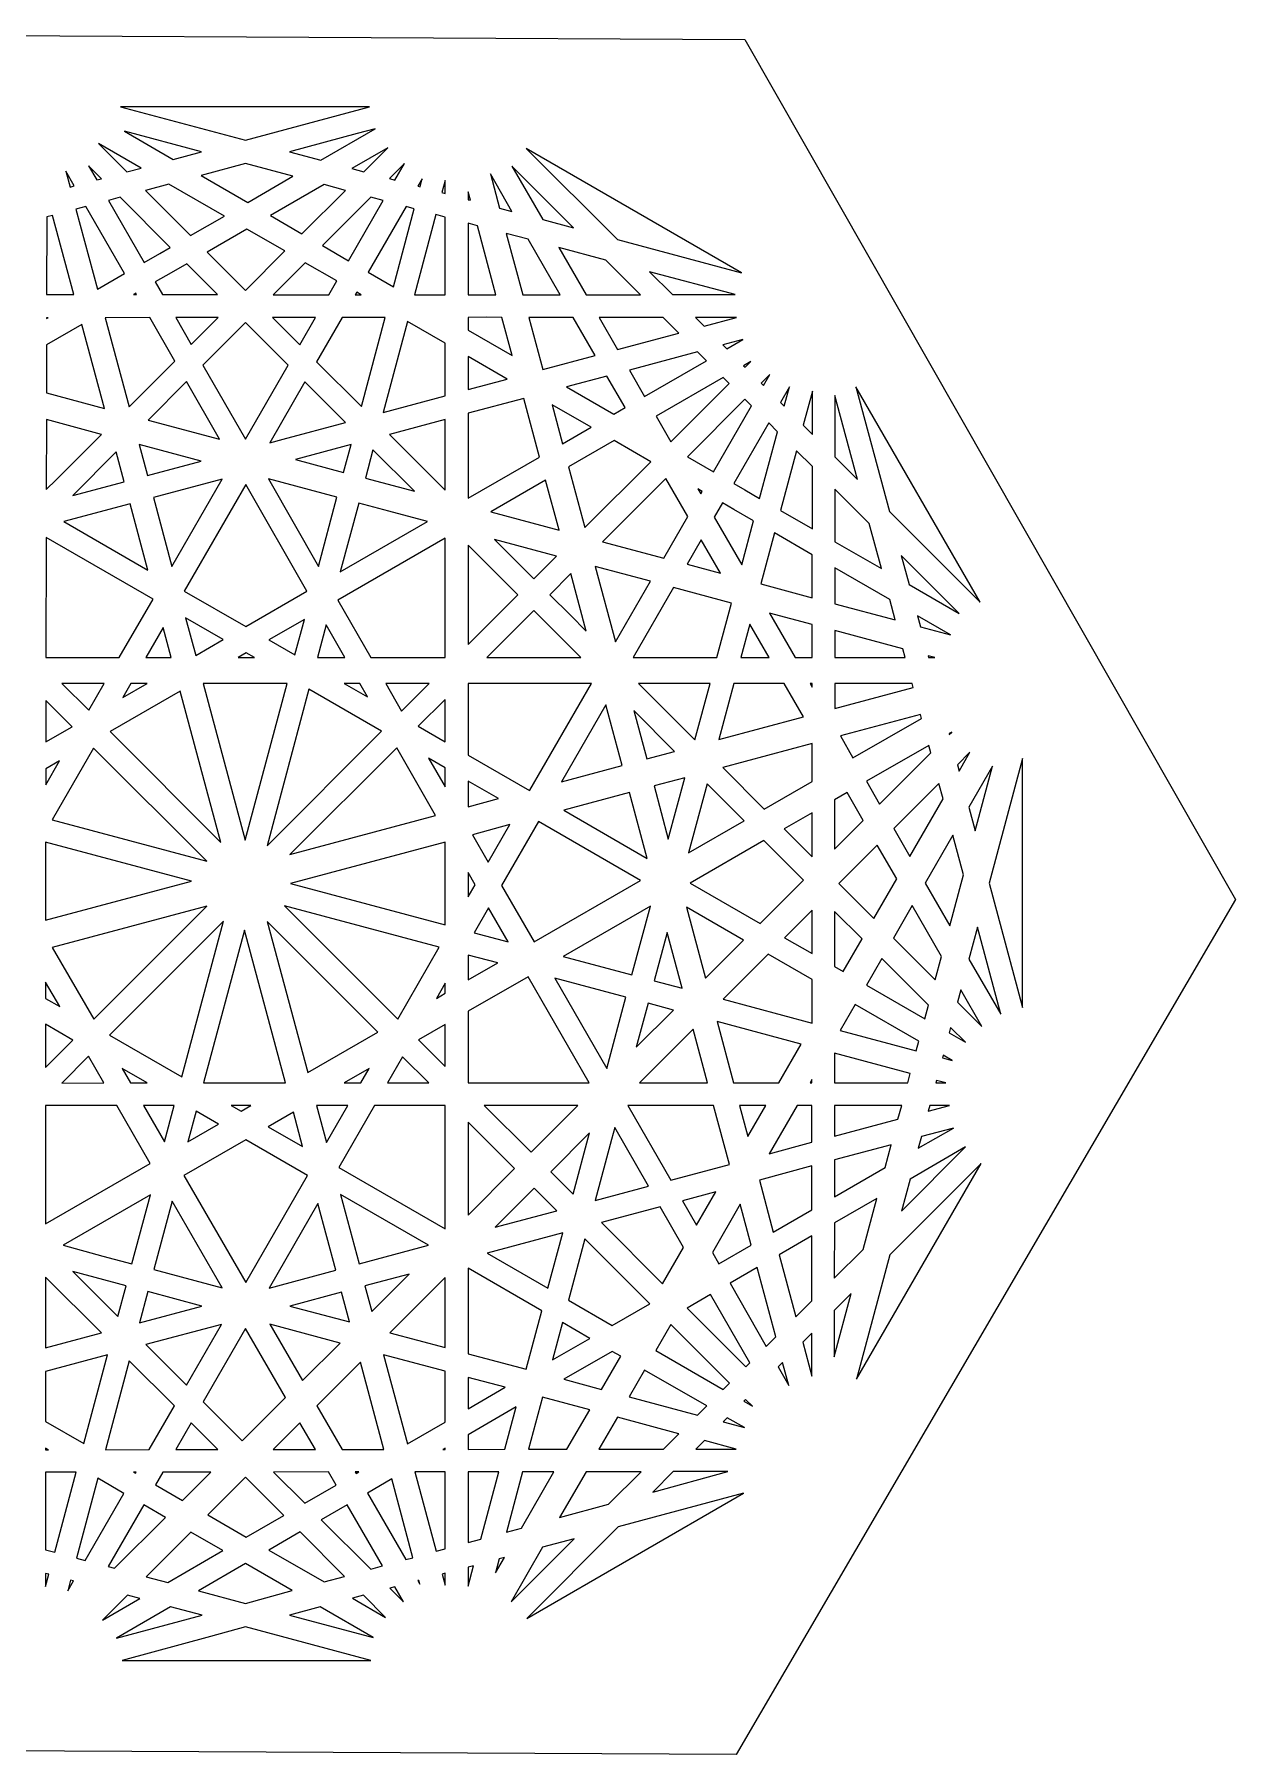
# Model space of a CAD drawing. Extents: x 0.7 to 48.4, y 0.8 to 42.3.
# Drawn here: x 19.51 to 48.44, y 0.83 to 42.26 of the extents above; entities that cross this region are included whole.
import ezdxf

# ---------------------------------------------------------------- set-up
doc = ezdxf.new("R2010")
doc.units = 0
doc.layers.add('Layer_1', color=7, linetype='CONTINUOUS')

msp = doc.modelspace()

# ---------------------------------------------------------------- linework, layer by layer
at = {"layer": 'Layer_1', "color": 5}
for p, q in [((12.769921, 42.255639), (36.618555, 42.13492)), ((36.618555, 42.13492), (48.43834, 21.421047)), ((27.583649, 40.514664), (21.586123, 40.514648)), ((21.586123, 40.514648), (24.590635, 39.711137)), ((24.590635, 39.711137), (27.583649, 40.514664)), ((21.684061, 39.921817), (22.854423, 39.245032)), ((23.532924, 39.427188), (21.684061, 39.921817)), ((27.284418, 39.866201), (25.650494, 39.427705)), ((26.406977, 39.225385), (27.713198, 39.98112)), ((27.713198, 39.98112), (27.284418, 39.866201)), ((21.053244, 39.628486), (21.73677, 38.944981)), ((22.079773, 39.037065), (21.053244, 39.628486)), ((22.854423, 39.245032), (23.532924, 39.427188)), ((25.650494, 39.427705), (26.406977, 39.225385)), ((28.022207, 39.523023), (27.15763, 39.02464)), ((27.44687, 38.9473), (28.022207, 39.523023)), ((31.355494, 39.507695), (33.549771, 37.315126)), ((36.536779, 36.516289), (31.355494, 39.507695)), ((20.470096, 38.604938), (20.266413, 38.959757)), ((20.266413, 38.959757), (20.368935, 38.577772)), ((21.125714, 38.780939), (20.816223, 39.090164)), ((20.816223, 39.090164), (21.011332, 38.750232)), ((21.73677, 38.944981), (22.079773, 39.037065)), ((24.592397, 39.143746), (23.524983, 38.857294)), ((25.736714, 38.837608), (24.592397, 39.143746)), ((27.15763, 39.02464), (27.44687, 38.9473)), ((28.422038, 39.142651), (28.061846, 38.782838)), ((28.193861, 38.747522), (28.422038, 39.142651)), ((32.494657, 37.597318), (31.009989, 39.081791)), ((31.009989, 39.081791), (31.751045, 37.796175)), ((20.368935, 38.577772), (20.470096, 38.604938)), ((21.011332, 38.750232), (21.125714, 38.780939)), ((22.751886, 38.649815), (22.184298, 38.497485)), ((24.084784, 37.881868), (22.751886, 38.649815)), ((23.524983, 38.857294), (24.648158, 38.207815)), ((24.648158, 38.207815), (25.736714, 38.837608)), ((26.485607, 38.637246), (25.193551, 37.89245)), ((26.999596, 38.499741), (26.485607, 38.637246)), ((28.061846, 38.782838), (28.193861, 38.747522)), ((28.850088, 38.778777), (28.7467, 38.599666)), ((28.7467, 38.599666), (28.79846, 38.585827)), ((28.79846, 38.585827), (28.850088, 38.778777)), ((29.399409, 38.735875), (29.321847, 38.445863)), ((29.399466, 38.425093), (29.399409, 38.735875)), ((31.011793, 37.993892), (30.490862, 38.897586)), ((30.490862, 38.897586), (30.710957, 38.074354)), ((21.573466, 38.333568), (21.293626, 38.258459)), ((21.293626, 38.258459), (22.151403, 36.764106)), ((22.780706, 37.127386), (21.573466, 38.333568)), ((22.184298, 38.497485), (23.270886, 37.410969)), ((25.95352, 37.453002), (26.999596, 38.499741)), ((27.613906, 38.3354), (26.445611, 37.168447)), ((27.072631, 36.805866), (27.91011, 38.256148)), ((27.91011, 38.256148), (27.613906, 38.3354)), ((29.321847, 38.445863), (29.399466, 38.425093)), ((29.96, 38.4645), (29.959974, 38.275184)), ((29.959974, 38.275184), (30.014742, 38.260552)), ((30.014742, 38.260552), (29.96, 38.4645)), ((19.80899, 37.860045), (19.805534, 35.990797)), ((19.949431, 37.897729), (19.80899, 37.860045)), ((20.461342, 35.990363), (19.949431, 37.897729)), ((20.752339, 38.11321), (20.51099, 38.04844)), ((20.51099, 38.04844), (21.029306, 36.117275)), ((21.682052, 36.493545), (20.752339, 38.11321)), ((23.270886, 37.410969), (24.084784, 37.881868)), ((25.193551, 37.89245), (25.95352, 37.453002)), ((28.463087, 38.108212), (27.551571, 36.528914)), ((28.15491, 36.18004), (28.656842, 38.056383)), ((28.656842, 38.056383), (28.463087, 38.108212)), ((29.180189, 37.916372), (28.663499, 35.984798)), ((29.399553, 37.857696), (29.180189, 37.916372)), ((29.399831, 35.984328), (29.399553, 37.857696)), ((29.959937, 37.70776), (29.959784, 35.98393)), ((30.178846, 37.64919), (29.959937, 37.70776)), ((30.710957, 38.074354), (31.011793, 37.993892)), ((31.751045, 37.796175), (32.494657, 37.597318)), ((24.630145, 37.567672), (23.668516, 37.013349)), ((25.542683, 37.041906), (24.630145, 37.567672)), ((30.625872, 35.983846), (30.178846, 37.64919)), ((31.398611, 37.322845), (30.874359, 37.463114)), ((30.874359, 37.463114), (31.269696, 35.984424)), ((32.169694, 35.985233), (31.398611, 37.322845)), ((33.549771, 37.315126), (36.536779, 36.516289)), ((22.151403, 36.764106), (22.529626, 36.98212)), ((22.529626, 36.98212), (22.780706, 37.127386)), ((23.668516, 37.013349), (24.591665, 36.090278)), ((24.591665, 36.090278), (25.542683, 37.041906)), ((26.445611, 37.168447), (27.072631, 36.805866)), ((33.269822, 36.822223), (32.137923, 37.125049)), ((32.137923, 37.125049), (32.794631, 35.985803)), ((21.029306, 36.117275), (21.682052, 36.493545)), ((22.807957, 36.517278), (22.42145, 36.293663)), ((23.177896, 36.730526), (22.807957, 36.517278)), ((23.921075, 35.988019), (23.177896, 36.730526)), ((26.034981, 36.758273), (25.458965, 36.182893)), ((26.792957, 36.321561), (26.034981, 36.758273)), ((27.551571, 36.528914), (28.15491, 36.18004)), ((34.105189, 35.98697), (33.269822, 36.822223)), ((34.325748, 36.539739), (34.878241, 35.987679)), ((36.384196, 35.989042), (34.325748, 36.539739)), ((22.42145, 36.293663), (22.596365, 35.988911)), ((25.458965, 36.182893), (25.263346, 35.987106)), ((26.599296, 35.98622), (26.792957, 36.321561)), ((27.272465, 36.045302), (27.238105, 35.985765)), ((27.375964, 35.985683), (27.272465, 36.045302)), ((19.805534, 35.990797), (20.461342, 35.990363)), ((21.952557, 36.022386), (21.89554, 35.989398)), ((21.89554, 35.989398), (21.971468, 35.989354)), ((21.971468, 35.989354), (21.952557, 36.022386)), ((22.596365, 35.988911), (23.921075, 35.988019)), ((25.263346, 35.987106), (26.599296, 35.98622)), ((27.238105, 35.985765), (27.375964, 35.985683)), ((28.663499, 35.984798), (29.399831, 35.984328)), ((29.959784, 35.98393), (30.39382, 35.983635)), ((30.39382, 35.983635), (30.625872, 35.983846)), ((31.269696, 35.984424), (32.169694, 35.985233)), ((32.794631, 35.985803), (34.105189, 35.98697)), ((34.878241, 35.987679), (36.384196, 35.989042)), ((20.654308, 35.27128), (19.803273, 34.778908)), ((19.804467, 35.411217), (19.841017, 35.432319)), ((19.804497, 35.432268), (19.804467, 35.411217)), ((19.841017, 35.432319), (19.804497, 35.432268)), ((21.197008, 33.249191), (20.654308, 35.27128)), ((22.28995, 35.434502), (21.21281, 35.433531)), ((21.21281, 35.433531), (21.789179, 33.286037)), ((22.890585, 34.388121), (22.28995, 35.434502)), ((23.93778, 35.435987), (22.914286, 35.43507)), ((22.914286, 35.43507), (23.287343, 34.785136)), ((23.287343, 34.785136), (23.93778, 35.435987)), ((24.593249, 35.31642), (23.570161, 34.292449)), ((25.620072, 34.2905), (24.593249, 35.31642)), ((26.282796, 35.438124), (25.244791, 35.437175)), ((25.244791, 35.437175), (25.902472, 34.779529)), ((25.902472, 34.779529), (26.282796, 35.438124)), ((26.922367, 35.438708), (26.307949, 34.374095)), ((27.956841, 35.439642), (26.922367, 35.438708)), ((27.38397, 33.298122), (27.956841, 35.439642)), ((28.491759, 35.342816), (27.905965, 33.152964)), ((29.400009, 34.819538), (28.491759, 35.342816)), ((29.959738, 35.441444), (29.959719, 35.136411)), ((30.399727, 35.441826), (29.959738, 35.441444)), ((30.771416, 35.441581), (30.399727, 35.441826)), ((31.017514, 34.524722), (30.771416, 35.441581)), ((32.48373, 35.440413), (31.414916, 35.441145)), ((31.414916, 35.441145), (31.750905, 34.1845)), ((33.012585, 34.522994), (32.48373, 35.440413)), ((34.653312, 35.438937), (33.10928, 35.439982)), ((33.10928, 35.439982), (33.554131, 34.668283)), ((35.028477, 35.063818), (34.653312, 35.438937)), ((35.427943, 35.43842), (35.638922, 35.227597)), ((36.422156, 35.437741), (35.427943, 35.43842)), ((35.638922, 35.227597), (36.422156, 35.437741)), ((29.400193, 33.553838), (29.400009, 34.819538)), ((29.959719, 35.136411), (31.017514, 34.524722)), ((33.554131, 34.668283), (35.028477, 35.063818)), ((36.573232, 34.905521), (36.090689, 34.776182)), ((36.185353, 34.681578), (36.573232, 34.905521)), ((19.803273, 34.778908), (19.801133, 33.622748)), ((21.789179, 33.286037), (22.890585, 34.388121)), ((29.959651, 34.49709), (29.959605, 33.703925)), ((30.898931, 33.955936), (29.959651, 34.49709)), ((31.750905, 34.1845), (33.012585, 34.522994)), ((35.479885, 34.612477), (33.839675, 34.172926)), ((34.20531, 33.53863), (35.694289, 34.398115)), ((35.694289, 34.398115), (35.479885, 34.612477)), ((36.090689, 34.776182), (36.185353, 34.681578)), ((23.570161, 34.292449), (24.592609, 32.511207)), ((24.592609, 32.511207), (25.620072, 34.2905)), ((26.307949, 34.374095), (27.38397, 33.298122)), ((33.298019, 34.027841), (32.326799, 33.767531)), ((33.736107, 33.267828), (33.298019, 34.027841)), ((33.839675, 34.172926), (34.20531, 33.53863)), ((36.099087, 33.993363), (34.481657, 33.059219)), ((36.240397, 33.852084), (36.099087, 33.993363)), ((36.767029, 34.379139), (36.590228, 34.277017)), ((36.590228, 34.277017), (36.627651, 34.239635)), ((36.627651, 34.239635), (36.767029, 34.379139)), ((37.221329, 34.067269), (37.010904, 33.856679)), ((37.067291, 33.800342), (37.221329, 34.067269)), ((19.801133, 33.622748), (21.197008, 33.249191)), ((23.173428, 33.895357), (22.247082, 32.968202)), ((23.970345, 32.507053), (23.173428, 33.895357)), ((26.025754, 33.885185), (25.181458, 32.422299)), ((27.001487, 32.910292), (26.025754, 33.885185)), ((29.959605, 33.703925), (30.898931, 33.955936)), ((32.326799, 33.767531), (33.463326, 33.110338)), ((34.835273, 32.44578), (36.240397, 33.852084)), ((37.010904, 33.856679), (37.067291, 33.800342)), ((37.694562, 33.765526), (37.477786, 33.39015)), ((37.56944, 33.298569), (37.694562, 33.765526)), ((38.247574, 33.661721), (38.027213, 32.84117)), ((38.246871, 32.621682), (38.247574, 33.661721)), ((38.78931, 33.561684), (38.788292, 32.080677)), ((39.331799, 31.537611), (38.78931, 33.561684)), ((42.289359, 28.582326), (39.295887, 33.767172)), ((39.295887, 33.767172), (40.100716, 30.769276)), ((27.905965, 33.152964), (29.400193, 33.553838)), ((31.294985, 33.491011), (29.959548, 33.133149)), ((31.674351, 32.07767), (31.294985, 33.491011)), ((32.915514, 32.794034), (31.978293, 33.33401)), ((31.978293, 33.33401), (32.228613, 32.397612)), ((33.463326, 33.110338), (33.736107, 33.267828)), ((36.62355, 33.468979), (35.239138, 32.08346)), ((35.866878, 31.720469), (36.783651, 33.308896)), ((36.783651, 33.308896), (36.62355, 33.468979)), ((37.477786, 33.39015), (37.56944, 33.298569)), ((19.799948, 32.97869), (19.796846, 31.292857)), ((21.12722, 32.623659), (19.799948, 32.97869)), ((22.247082, 32.968202), (23.970345, 32.507053)), ((25.497911, 32.506894), (27.001487, 32.910292)), ((29.400273, 32.983264), (28.058445, 32.623691)), ((29.400521, 31.281711), (29.400273, 32.983264)), ((29.959548, 33.133149), (29.959377, 31.087722)), ((32.228613, 32.397612), (32.915514, 32.794034)), ((34.481657, 33.059219), (34.835273, 32.44578)), ((37.193959, 32.898665), (36.351713, 31.440114)), ((37.40561, 32.687036), (37.193959, 32.898665)), ((38.027213, 32.84117), (38.246871, 32.621682)), ((20.032797, 31.528549), (21.12722, 32.623659)), ((23.530386, 31.980892), (22.031901, 32.381712)), ((22.031901, 32.381712), (22.232582, 31.633933)), ((25.181458, 32.422299), (25.497911, 32.506894)), ((27.137519, 32.376901), (25.798028, 32.017942)), ((26.958438, 31.707418), (27.137519, 32.376901)), ((28.058445, 32.623691), (29.400521, 31.281711)), ((33.469705, 32.474783), (32.376744, 31.843538)), ((34.354748, 31.964863), (33.469705, 32.474783)), ((36.97514, 31.080333), (37.40561, 32.687036)), ((21.478812, 32.199253), (20.433398, 31.152921)), ((21.670842, 31.483742), (21.478812, 32.199253)), ((22.232582, 31.633933), (23.530386, 31.980892)), ((25.798028, 32.017942), (26.958438, 31.707418)), ((27.663975, 32.248387), (27.481787, 31.567362)), ((28.661624, 31.25162), (27.663975, 32.248387)), ((29.959377, 31.087722), (31.674351, 32.07767)), ((32.768679, 30.377497), (34.354748, 31.964863)), ((35.239138, 32.08346), (35.866878, 31.720469)), ((37.863003, 32.229697), (37.476744, 30.791363)), ((38.24633, 31.846417), (37.863003, 32.229697)), ((38.788292, 32.080677), (39.331799, 31.537611)), ((19.796846, 31.292857), (20.032797, 31.528549)), ((24.034921, 31.545459), (22.37567, 31.100823)), ((22.820679, 29.442752), (24.034921, 31.545459)), ((26.797813, 31.106934), (25.144897, 31.549044)), ((25.144897, 31.549044), (26.353047, 29.444322)), ((27.481787, 31.567362), (28.661624, 31.25162)), ((31.823018, 31.523746), (30.500023, 30.759638)), ((32.14638, 30.319052), (31.823018, 31.523746)), ((32.376744, 31.843538), (32.768679, 30.377497)), ((34.718953, 31.562843), (33.195632, 30.038255)), ((35.247121, 30.646613), (34.718953, 31.562843)), ((38.245325, 30.348544), (38.24633, 31.846417)), ((20.433398, 31.152921), (21.670842, 31.483742)), ((22.37567, 31.100823), (22.820679, 29.442752)), ((24.598614, 31.412451), (23.119043, 28.848931)), ((26.072777, 28.844236), (24.598614, 31.412451)), ((26.353047, 29.444322), (26.797813, 31.106934)), ((35.595409, 31.250072), (35.489296, 31.311195)), ((35.489296, 31.311195), (35.559959, 31.188642)), ((35.559959, 31.188642), (35.595409, 31.250072)), ((36.351713, 31.440114), (36.620849, 31.28448)), ((36.620849, 31.28448), (36.97514, 31.080333)), ((38.787773, 31.305055), (38.786907, 30.036518)), ((39.616128, 30.47681), (38.787773, 31.305055)), ((21.81404, 30.950308), (20.219885, 30.523119)), ((22.242107, 29.355348), (21.81404, 30.950308)), ((27.321167, 30.966947), (26.877602, 29.308825)), ((28.043496, 30.773734), (27.321167, 30.966947)), ((28.980519, 30.522688), (28.043496, 30.773734)), ((30.500023, 30.759638), (32.14638, 30.319052)), ((36.080558, 30.970541), (35.882948, 30.628348)), ((36.355092, 30.812368), (36.080558, 30.970541)), ((36.829803, 30.537844), (36.355092, 30.812368)), ((37.476744, 30.791363), (38.245325, 30.348544)), ((40.100716, 30.769276), (42.289359, 28.582326)), ((20.219885, 30.523119), (22.242107, 29.355348)), ((26.877602, 29.308825), (28.980519, 30.522688)), ((34.668521, 29.644105), (35.247121, 30.646613)), ((35.882948, 30.628348), (36.54591, 29.478231)), ((36.54591, 29.478231), (36.829803, 30.537844)), ((37.330846, 30.248113), (37.001, 29.019881)), ((38.244897, 29.719564), (37.330846, 30.248113)), ((39.907108, 29.391115), (39.616128, 30.47681)), ((19.794731, 30.14304), (19.789384, 27.246882)), ((22.367229, 28.657504), (19.794731, 30.14304)), ((29.400697, 30.124713), (26.818536, 28.633372)), ((29.401118, 27.248344), (29.400697, 30.124713)), ((29.959268, 29.955109), (29.959074, 27.565559)), ((31.153966, 28.761456), (29.959268, 29.955109)), ((30.591118, 30.091182), (31.537269, 29.145072)), ((32.083187, 29.691443), (30.591118, 30.091182)), ((33.195632, 30.038255), (34.668521, 29.644105)), ((35.570011, 30.086448), (35.228109, 29.494354)), ((36.035959, 29.278153), (35.570011, 30.086448)), ((38.786907, 30.036518), (39.907108, 29.391115)), ((31.537269, 29.145072), (32.083187, 29.691443)), ((34.345949, 29.085195), (33.019132, 29.440671)), ((33.019132, 29.440671), (33.504114, 27.626605)), ((35.228109, 29.494354), (36.035959, 29.278153)), ((38.244206, 28.687187), (38.244897, 29.719564)), ((41.782762, 28.310462), (40.385839, 29.707185)), ((40.385839, 29.707185), (40.573825, 29.006997)), ((32.427974, 29.269957), (31.920396, 28.761973)), ((32.80045, 27.882293), (32.427974, 29.269957)), ((33.504114, 27.626605), (34.345949, 29.085195)), ((37.001, 29.019881), (38.244206, 28.687187)), ((38.786474, 29.406388), (38.785884, 28.542221)), ((40.107796, 28.642329), (38.786474, 29.406388)), ((40.573825, 29.006997), (41.782762, 28.310462)), ((21.552797, 27.24717), (22.367229, 28.657504)), ((23.119043, 28.848931), (24.599678, 27.993918)), ((24.599678, 27.993918), (26.072777, 28.844236)), ((26.818536, 28.633372), (27.613694, 27.248076)), ((29.959074, 27.565559), (31.153966, 28.761456)), ((31.920396, 28.761973), (32.417199, 28.265203)), ((34.905302, 28.93533), (33.931508, 27.249021)), ((36.300325, 28.561581), (34.905302, 28.93533)), ((40.238821, 28.153402), (40.107796, 28.642329)), ((24.057935, 27.68112), (23.153268, 28.203524)), ((23.153268, 28.203524), (23.395979, 27.2991)), ((31.537256, 28.378522), (30.408148, 27.248489)), ((32.081862, 27.834389), (31.537256, 28.378522)), ((32.417199, 28.265203), (32.80045, 27.882293)), ((35.948765, 27.24932), (36.300325, 28.561581)), ((38.243784, 28.040901), (37.215686, 28.31635)), ((37.215686, 28.31635), (37.830611, 27.249599)), ((38.785884, 28.542221), (40.238821, 28.153402)), ((41.568814, 27.797484), (40.77535, 28.256326)), ((40.77535, 28.256326), (40.846643, 27.990741)), ((22.613251, 27.972523), (22.194643, 27.247251)), ((22.807876, 27.247341), (22.613251, 27.972523)), ((26.011407, 28.167238), (25.155576, 27.672939)), ((25.782359, 27.311005), (26.011407, 28.167238)), ((26.537006, 28.035585), (26.326293, 27.247889)), ((26.989107, 27.247984), (26.537006, 28.035585)), ((32.667467, 27.248826), (32.081862, 27.834389)), ((36.741614, 28.054), (36.525549, 27.2494)), ((37.205372, 27.249498), (36.741614, 28.054)), ((38.24323, 27.249651), (38.243784, 28.040901)), ((38.785461, 27.895751), (38.785012, 27.249726)), ((40.425659, 27.45632), (38.785461, 27.895751)), ((40.846643, 27.990741), (41.568814, 27.797484)), ((23.395979, 27.2991), (24.057935, 27.68112)), ((24.613948, 27.360139), (24.419097, 27.247595)), ((24.808723, 27.24766), (24.613948, 27.360139)), ((25.155576, 27.672939), (25.782359, 27.311005)), ((40.48097, 27.249987), (40.425659, 27.45632)), ((19.789384, 27.246882), (21.552797, 27.24717)), ((22.194643, 27.247251), (22.807876, 27.247341)), ((24.419097, 27.247595), (24.808723, 27.24766)), ((26.326293, 27.247889), (26.989107, 27.247984)), ((27.613694, 27.248076), (29.401118, 27.248344)), ((30.408148, 27.248489), (32.667467, 27.248826)), ((33.931508, 27.249021), (35.948765, 27.24932)), ((36.525549, 27.2494), (37.205372, 27.249498)), ((37.830611, 27.249599), (38.24323, 27.249651)), ((38.785012, 27.249726), (40.48097, 27.249987)), ((41.195407, 27.250096), (41.033882, 27.293361)), ((41.033882, 27.293361), (41.045497, 27.25007)), ((41.045497, 27.25007), (41.195407, 27.250096)), ((20.173024, 26.623448), (20.81958, 25.977424)), ((21.192592, 26.623362), (20.173024, 26.623448)), ((20.81958, 25.977424), (21.192592, 26.623362)), ((21.834567, 26.623241), (21.639341, 26.285112)), ((21.639341, 26.285112), (22.225231, 26.623215)), ((22.225231, 26.623215), (21.834567, 26.623241)), ((25.598295, 26.622991), (23.577417, 26.623151)), ((23.577417, 26.623151), (24.589554, 22.852065)), ((24.589554, 22.852065), (25.598295, 26.622991)), ((26.973978, 26.622885), (27.533315, 26.299893)), ((27.347934, 26.622844), (26.973978, 26.622885)), ((27.533315, 26.299893), (27.347934, 26.622844)), ((29.016987, 26.622699), (27.972633, 26.622793)), ((27.972633, 26.622793), (28.353717, 25.958874)), ((28.353717, 25.958874), (29.016987, 26.622699)), ((29.958971, 26.622623), (29.958838, 24.899239)), ((32.924527, 26.622377), (29.958971, 26.622623)), ((31.441103, 24.052111), (32.924527, 26.622377)), ((34.061555, 26.62227), (35.417739, 25.267287)), ((35.780727, 26.622142), (34.061555, 26.62227)), ((35.417739, 25.267287), (35.780727, 26.622142)), ((36.357068, 26.622081), (35.995143, 25.274367)), ((37.567096, 26.621985), (36.357068, 26.622081)), ((38.029231, 25.820293), (37.567096, 26.621985)), ((38.242822, 26.621924), (38.192428, 26.621931)), ((38.192428, 26.621931), (38.242766, 26.534587)), ((38.242766, 26.534587), (38.242822, 26.621924)), ((38.784594, 26.621881), (38.784182, 26.022933)), ((38.784182, 26.022933), (40.673914, 26.53011)), ((40.649372, 26.621707), (38.784594, 26.621881)), ((40.673914, 26.53011), (40.649372, 26.621707)), ((19.787514, 26.217662), (19.785624, 25.215075)), ((20.422857, 25.582821), (19.787514, 26.217662)), ((23.024034, 26.441879), (21.332514, 25.464935)), ((24.002178, 22.797437), (23.024034, 26.441879)), ((26.123152, 26.488588), (25.114117, 22.716618)), ((27.873213, 25.477992), (26.123152, 26.488588)), ((29.401283, 26.240804), (28.755277, 25.594258)), ((29.401428, 25.221116), (29.401283, 26.240804)), ((33.275396, 26.112845), (32.20357, 24.256745)), ((33.668119, 24.649818), (33.275396, 26.112845)), ((34.928362, 24.988056), (33.947254, 25.969109)), ((33.947254, 25.969109), (34.257652, 24.808053)), ((35.995143, 25.274367), (38.029231, 25.820293)), ((40.848928, 25.877079), (38.920171, 25.359415)), ((39.224191, 24.832044), (40.873817, 25.784279)), ((40.873817, 25.784279), (40.848928, 25.877079)), ((40.873817, 25.784279), (40.873817, 25.784279)), ((19.785624, 25.215075), (20.422857, 25.582821)), ((21.332514, 25.464935), (24.002178, 22.797437)), ((25.114117, 22.716618), (27.873213, 25.477992)), ((28.755277, 25.594258), (29.401428, 25.221116)), ((38.920171, 25.359415), (39.224191, 24.832044)), ((41.601594, 25.453385), (41.537734, 25.416516)), ((41.537734, 25.416516), (41.543443, 25.395283)), ((41.543443, 25.395283), (41.601594, 25.453385)), ((20.937346, 25.068792), (19.940342, 23.341337)), ((23.662827, 22.345546), (20.937346, 25.068792)), ((28.236394, 25.074965), (25.665543, 22.501995)), ((29.172959, 23.443348), (28.236394, 25.074965)), ((29.958838, 24.899239), (31.430676, 24.049308)), ((34.257652, 24.808053), (34.928362, 24.988056)), ((38.241826, 25.177342), (36.086674, 24.598946)), ((38.241204, 24.264609), (38.241826, 25.177342)), ((41.04818, 25.133756), (39.549284, 24.268079)), ((39.865619, 23.719335), (41.097485, 24.949817)), ((41.097485, 24.949817), (41.04818, 25.133756)), ((42.041551, 24.966482), (41.739657, 24.664397)), ((41.779991, 24.514151), (42.041551, 24.966482)), ((19.783718, 24.183651), (20.118831, 24.763963)), ((19.784484, 24.570767), (19.783718, 24.183651)), ((20.118831, 24.763963), (19.784484, 24.570767)), ((29.401529, 24.595477), (29.004833, 24.824539)), ((29.004833, 24.824539), (29.401593, 24.133348)), ((29.401593, 24.133348), (29.401529, 24.595477)), ((32.20357, 24.256745), (33.668119, 24.649818)), ((36.086674, 24.598946), (37.087685, 23.598785)), ((41.739657, 24.664397), (41.779991, 24.514151)), ((42.585124, 24.63285), (42.014172, 23.641859)), ((42.167084, 23.072262), (42.585124, 24.63285)), ((43.307886, 24.816698), (42.50487, 21.814036)), ((43.307872, 18.82297), (43.307886, 24.816698)), ((29.958778, 24.273671), (29.95873, 23.654266)), ((30.691058, 23.850809), (29.958778, 24.273671)), ((31.430676, 24.049308), (31.441103, 24.052111)), ((35.172958, 24.353696), (34.432273, 24.154904)), ((34.432273, 24.154904), (34.775604, 22.870592)), ((34.775604, 22.870592), (35.172958, 24.353696)), ((35.708697, 24.207747), (35.262173, 22.545033)), ((36.59952, 23.316975), (35.708697, 24.207747)), ((37.087685, 23.598785), (38.241204, 24.264609)), ((39.549284, 24.268079), (39.865619, 23.719335)), ((41.29359, 24.218039), (40.205662, 23.129439)), ((41.393424, 23.845605), (41.29359, 24.218039)), ((29.95873, 23.654266), (30.691058, 23.850809)), ((33.843386, 23.996855), (32.25824, 23.57142)), ((34.269293, 22.410096), (33.843386, 23.996855)), ((38.782753, 23.825261), (38.781891, 22.636835)), ((39.080171, 23.997135), (38.782753, 23.825261)), ((39.468803, 23.322976), (39.080171, 23.997135)), ((40.591855, 22.459458), (41.393424, 23.845605)), ((42.014172, 23.641859), (42.167084, 23.072262)), ((19.940342, 23.341337), (23.662827, 22.345546)), ((25.665543, 22.501995), (29.172959, 23.443348)), ((30.963041, 23.223804), (30.062439, 22.982081)), ((30.441947, 22.320929), (30.963041, 23.223804)), ((31.649511, 23.297355), (30.762838, 21.761869)), ((34.107006, 21.878222), (31.649511, 23.297355)), ((32.25824, 23.57142), (34.269293, 22.410096)), ((35.262173, 22.545033), (36.59952, 23.316975)), ((37.087685, 23.598785), (37.087685, 23.598785)), ((38.240694, 23.512301), (37.564922, 23.122006)), ((38.239988, 22.447504), (38.240694, 23.512301)), ((38.781891, 22.636835), (39.468803, 23.322976)), ((19.781641, 22.80458), (19.781481, 20.922776)), ((23.293084, 21.865237), (19.781641, 22.80458)), ((29.401781, 22.804755), (25.680085, 21.805892)), ((29.402069, 20.81025), (29.401781, 22.804755)), ((30.062439, 22.982081), (30.441947, 22.320929)), ((37.07657, 22.839963), (35.300891, 21.814407)), ((38.030405, 21.886196), (37.07657, 22.839963)), ((37.564922, 23.122006), (38.239988, 22.447504)), ((40.205662, 23.129439), (40.591855, 22.459458)), ((41.627793, 22.971216), (40.962502, 21.816498)), ((41.883971, 22.015352), (41.627793, 22.971216)), ((39.8091, 22.732629), (38.882567, 21.805504)), ((40.278741, 21.917937), (39.8091, 22.732629)), ((29.95859, 22.074758), (29.958539, 21.483375)), ((30.128763, 21.778288), (29.95859, 22.074758)), ((41.555236, 20.788222), (41.883971, 22.015352)), ((19.781481, 20.922776), (23.293084, 21.865237)), ((25.680085, 21.805892), (29.402069, 20.81025)), ((29.958539, 21.483375), (30.128763, 21.778288)), ((30.762838, 21.761869), (31.544975, 20.399322)), ((31.544975, 20.399322), (34.107006, 21.878222)), ((35.300891, 21.814407), (36.984946, 20.84193)), ((36.984946, 20.84193), (38.030405, 21.886196)), ((38.882567, 21.805504), (39.726272, 20.962538)), ((39.726272, 20.962538), (40.278741, 21.917937)), ((40.962502, 21.816498), (41.555236, 20.788222)), ((42.50487, 21.814036), (43.307872, 18.82297)), ((23.663244, 21.264591), (19.942118, 20.265872)), ((20.939621, 18.538731), (23.663244, 21.264591)), ((25.535509, 21.265384), (28.261007, 18.542147)), ((29.257995, 20.269593), (25.535509, 21.265384)), ((30.449584, 21.219385), (30.104784, 20.622287)), ((30.917036, 20.404994), (30.449584, 21.219385)), ((34.344678, 21.262154), (32.245325, 20.049678)), ((33.901166, 19.606725), (34.344678, 21.262154)), ((36.588084, 20.445499), (35.211447, 21.240468)), ((35.211447, 21.240468), (35.669307, 19.527771)), ((48.43834, 21.421047), (36.409482, 0.827865)), ((38.239119, 21.161655), (37.577583, 20.499683)), ((38.238416, 20.118073), (38.239119, 21.161655)), ((38.780827, 21.135802), (38.77993, 19.805366)), ((39.443373, 20.473312), (38.780827, 21.135802)), ((40.649934, 21.273984), (40.198599, 20.4906)), ((41.356855, 20.047645), (40.649934, 21.273984)), ((24.068258, 20.903394), (21.319955, 18.152827)), ((23.063302, 17.146653), (24.068258, 20.903394)), ((27.783643, 18.228136), (25.1149, 20.894673)), ((25.1149, 20.894673), (26.092548, 17.252006)), ((42.221729, 20.755224), (42.016542, 19.987983)), ((42.784367, 18.65596), (42.221729, 20.755224)), ((24.569898, 20.682164), (23.58558, 17.002555)), ((25.557395, 17.002847), (24.569898, 20.682164)), ((30.104784, 20.622287), (30.917036, 20.404994)), ((34.747491, 20.628571), (34.434739, 19.463976)), ((35.108465, 19.28376), (34.747491, 20.628571)), ((35.669307, 19.527771), (36.588084, 20.445499)), ((37.577583, 20.499683), (38.238416, 20.118073)), ((38.987749, 19.685383), (39.443373, 20.473312)), ((40.198599, 20.4906), (41.205916, 19.484175)), ((19.942118, 20.265872), (20.939621, 18.538731)), ((28.261007, 18.542147), (29.257995, 20.269593)), ((29.958458, 20.082168), (29.958361, 19.483472)), ((29.958361, 19.483472), (30.667227, 19.892576)), ((30.667227, 19.892576), (29.958458, 20.082168)), ((32.245325, 20.049678), (33.901166, 19.606725)), ((37.181171, 20.103028), (36.097915, 19.019077)), ((38.237999, 19.492735), (37.181171, 20.103028)), ((39.916206, 20.000496), (39.548205, 19.361726)), ((41.042527, 18.874232), (39.916206, 20.000496)), ((41.205916, 19.484175), (41.356855, 20.047645)), ((42.016542, 19.987983), (42.784367, 18.65596)), ((31.400933, 19.562006), (29.958291, 18.728808)), ((32.869276, 17.003948), (31.400933, 19.562006)), ((33.756359, 19.066244), (32.047807, 19.523292)), ((32.047807, 19.523292), (33.296152, 17.348515)), ((38.237286, 18.446781), (38.237999, 19.492735)), ((38.77993, 19.805366), (38.987749, 19.685383)), ((19.781383, 19.431496), (19.781285, 19.040835)), ((20.119456, 18.845659), (19.781383, 19.431496)), ((29.402291, 19.405794), (29.191578, 19.040863)), ((29.191578, 19.040863), (29.402327, 19.162539)), ((29.402327, 19.162539), (29.402291, 19.405794)), ((33.296152, 17.348515), (33.756359, 19.066244)), ((34.434739, 19.463976), (35.108465, 19.28376)), ((39.548205, 19.361726), (40.955423, 18.549104)), ((41.81838, 19.247026), (41.739291, 18.951305)), ((42.327816, 18.363268), (41.81838, 19.247026)), ((19.781285, 19.040835), (20.119456, 18.845659)), ((29.958291, 18.728808), (29.958151, 17.003528)), ((34.28964, 18.923604), (34.005578, 17.865914)), ((34.005578, 17.865914), (34.900784, 18.760125)), ((34.900784, 18.760125), (34.28964, 18.923604)), ((36.097915, 19.019077), (38.237286, 18.446781)), ((39.277743, 18.892323), (38.916397, 18.26512)), ((40.810311, 18.00732), (39.277743, 18.892323)), ((40.955423, 18.549104), (41.042527, 18.874232)), ((41.739291, 18.951305), (42.327816, 18.363268)), ((19.781244, 18.415367), (19.781151, 17.379289)), ((20.437767, 18.036444), (19.781244, 18.415367)), ((29.402423, 18.407752), (28.76431, 18.039224)), ((29.402566, 17.401488), (29.402423, 18.407752)), ((35.37396, 18.294679), (34.084238, 17.004149)), ((35.720309, 17.004386), (35.37396, 18.294679)), ((37.976878, 17.937231), (35.949535, 18.479568)), ((35.949535, 18.479568), (36.343908, 17.004483)), ((38.916397, 18.26512), (40.748106, 17.775117)), ((41.576019, 18.340786), (41.541251, 18.210809)), ((41.931167, 17.985649), (41.576019, 18.340786)), ((19.781151, 17.379289), (20.437767, 18.036444)), ((21.319955, 18.152827), (23.063302, 17.146653)), ((26.092548, 17.252006), (27.783643, 18.228136)), ((28.76431, 18.039224), (29.402566, 17.401488)), ((37.437606, 17.004644), (37.976878, 17.937231)), ((40.748106, 17.775117), (40.810311, 18.00732)), ((41.541251, 18.210809), (41.931167, 17.985649)), ((20.812607, 17.645044), (20.170101, 17.002036)), ((21.183608, 17.002174), (20.812607, 17.645044)), ((28.378823, 17.633428), (28.014892, 17.003218)), ((29.009401, 17.003375), (28.378823, 17.633428)), ((38.778514, 17.722799), (38.77803, 17.004849)), ((40.603318, 17.234645), (38.778514, 17.722799)), ((41.396314, 17.668921), (41.379555, 17.606212)), ((41.379555, 17.606212), (41.613114, 17.543732)), ((41.613114, 17.543732), (41.396314, 17.668921)), ((20.170101, 17.002036), (21.183608, 17.002174)), ((21.625683, 17.350852), (21.827071, 17.002315)), ((22.229619, 17.00237), (21.625683, 17.350852)), ((21.827071, 17.002315), (22.229619, 17.00237)), ((23.58558, 17.002555), (25.557395, 17.002847)), ((27.573968, 17.351726), (26.970267, 17.003064)), ((26.970267, 17.003064), (27.372773, 17.003115)), ((27.372773, 17.003115), (27.573968, 17.351726)), ((28.014892, 17.003218), (29.009401, 17.003375)), ((29.958151, 17.003528), (32.869276, 17.003948)), ((34.084238, 17.004149), (35.720309, 17.004386)), ((36.343908, 17.004483), (37.437606, 17.004644)), ((38.236365, 17.084814), (38.190243, 17.004762)), ((38.190243, 17.004762), (38.23631, 17.004763)), ((38.23631, 17.004763), (38.236365, 17.084814)), ((38.77803, 17.004849), (40.541827, 17.005107)), ((40.541827, 17.005107), (40.603318, 17.234645)), ((41.23501, 17.065675), (41.218821, 17.005204)), ((41.218821, 17.005204), (41.460901, 17.005249)), ((41.460901, 17.005249), (41.23501, 17.065675)), ((19.781079, 16.460255), (19.780836, 13.608625)), ((21.496288, 16.460504), (19.781079, 16.460255)), ((22.302311, 15.064127), (21.496288, 16.460504)), ((22.879823, 16.460722), (22.139866, 16.460596)), ((22.139866, 16.460596), (22.645557, 15.585018)), ((22.645557, 15.585018), (22.879823, 16.460722)), ((23.404207, 16.324345), (23.206691, 15.586177)), ((23.94497, 16.012262), (23.404207, 16.324345)), ((24.722202, 16.461019), (24.251424, 16.460928)), ((24.251424, 16.460928), (24.486762, 16.325088)), ((24.486762, 16.325088), (24.722202, 16.461019)), ((25.746954, 16.296554), (25.141788, 15.947046)), ((25.968882, 15.469691), (25.746954, 16.296554)), ((27.060087, 16.46136), (26.304794, 16.461228)), ((26.304794, 16.461228), (26.544511, 15.56804)), ((26.544511, 15.56804), (27.060087, 16.46136)), ((27.70204, 16.461434), (26.839255, 14.967347)), ((29.402735, 16.461694), (27.70204, 16.461434)), ((29.403174, 13.487593), (29.402735, 16.461694)), ((32.600267, 16.462193), (30.34303, 16.461839)), ((30.34303, 16.461839), (31.471304, 15.334498)), ((31.471304, 15.334498), (32.600267, 16.462193)), ((35.865707, 16.462679), (33.80483, 16.462365)), ((33.80483, 16.462365), (34.838264, 14.661974)), ((36.247521, 15.040247), (35.865707, 16.462679)), ((37.124312, 16.46286), (36.488721, 16.46276)), ((36.488721, 16.46276), (36.689656, 15.711198)), ((36.689656, 15.711198), (37.124312, 16.46286)), ((37.878103, 16.462979), (37.206765, 15.297713)), ((38.235941, 16.463033), (37.878103, 16.462979)), ((38.235338, 15.573802), (38.235941, 16.463033)), ((38.777661, 16.463118), (38.777155, 15.719248)), ((40.396695, 16.463358), (38.777661, 16.463118)), ((40.307384, 16.129991), (40.396695, 16.463358)), ((41.037175, 16.325872), (41.549972, 16.463528)), ((41.073948, 16.463444), (41.037175, 16.325872)), ((41.549972, 16.463528), (41.073948, 16.463444)), ((23.206691, 15.586177), (23.94497, 16.012262)), ((25.141788, 15.947046), (25.968882, 15.469691)), ((29.95805, 16.05551), (29.957854, 13.822756)), ((31.075415, 14.939064), (29.95805, 16.05551)), ((32.881428, 15.800578), (31.943829, 14.862376)), ((32.485153, 14.321498), (32.881428, 15.800578)), ((33.485699, 15.930063), (33.408791, 15.643694)), ((34.296999, 14.516685), (33.485699, 15.930063)), ((38.777155, 15.719248), (40.307384, 16.129991)), ((40.797244, 15.428806), (41.641993, 15.917532)), ((41.641993, 15.917532), (40.872768, 15.711159)), ((24.600083, 15.634179), (23.113149, 14.775375)), ((26.087276, 14.775849), (24.600083, 15.634179)), ((33.408791, 15.643694), (33.015105, 14.172589)), ((37.206765, 15.297713), (38.235338, 15.573802)), ((40.142742, 15.515287), (38.776782, 15.148815)), ((39.995269, 14.964809), (40.142742, 15.515287)), ((40.393196, 13.917997), (41.935468, 15.461458)), ((41.935468, 15.461458), (40.599222, 14.688368)), ((40.872768, 15.711159), (40.797244, 15.428806)), ((19.780836, 13.608625), (22.302311, 15.064127)), ((26.839255, 14.967347), (29.403174, 13.487593)), ((29.957854, 13.822756), (31.075415, 14.939064)), ((34.838264, 14.661974), (36.247521, 15.040247)), ((38.234952, 15.003468), (36.969628, 14.663998)), ((38.234228, 13.945948), (38.234952, 15.003468)), ((38.776782, 15.148815), (38.776161, 14.259497)), ((38.776161, 14.259497), (39.995269, 14.964809)), ((39.309721, 9.866645), (42.308091, 15.059998)), ((42.308091, 15.059998), (40.110278, 12.860072)), ((23.113149, 14.775375), (24.600607, 12.199938)), ((24.600607, 12.199938), (26.087276, 14.775849)), ((31.943829, 14.862376), (32.485153, 14.321498)), ((33.015105, 14.172589), (34.296999, 14.516685)), ((36.969628, 14.663998), (37.305263, 13.408503)), ((40.599222, 14.688368), (40.393196, 13.917997)), ((22.303921, 14.308029), (20.200106, 13.092975)), ((21.86001, 12.648556), (22.303921, 14.308029)), ((22.824841, 14.158869), (22.383372, 12.508553)), ((24.032019, 12.067586), (22.824841, 14.158869)), ((26.337106, 14.097756), (25.163262, 12.064992)), ((26.767127, 12.49551), (26.337106, 14.097756)), ((28.9999, 13.094816), (26.879903, 14.318385)), ((26.879903, 14.318385), (27.328692, 12.646244)), ((31.548281, 14.466588), (30.609017, 13.526734)), ((32.090821, 13.924482), (31.548281, 14.466588)), ((35.921525, 14.38279), (35.121684, 14.168209)), ((35.121684, 14.168209), (35.458321, 13.58175)), ((35.458321, 13.58175), (35.921525, 14.38279)), ((39.796865, 14.224161), (38.775743, 13.633365)), ((39.466382, 12.99046), (39.796865, 14.224161)), ((30.609017, 13.526734), (32.090821, 13.924482)), ((34.580388, 14.022972), (33.164187, 13.643033)), ((35.144827, 13.039642), (34.580388, 14.022972)), ((36.505253, 14.080182), (35.8375, 12.921171)), ((36.768835, 13.098157), (36.505253, 14.080182)), ((37.305263, 13.408503), (38.234228, 13.945948)), ((32.236705, 13.394184), (30.412823, 12.904863)), ((31.878911, 12.058718), (32.236705, 13.394184)), ((33.164187, 13.643033), (34.640665, 12.167762)), ((38.233796, 13.319838), (37.450171, 12.866466)), ((38.232756, 11.755855), (38.233796, 13.319838)), ((38.775743, 13.633365), (38.774848, 12.298386)), ((20.200106, 13.092975), (21.16221, 12.835195)), ((27.328692, 12.646244), (28.9999, 13.094816)), ((30.412823, 12.904863), (31.878911, 12.058718)), ((32.767684, 13.248168), (32.373046, 11.773501)), ((34.329993, 11.687147), (32.767684, 13.248168)), ((34.640665, 12.167762), (35.144827, 13.039642)), ((35.8375, 12.921171), (35.993434, 12.649532)), ((35.993434, 12.649532), (36.768835, 13.098157)), ((37.450171, 12.866466), (37.849605, 11.37242)), ((38.774848, 12.298386), (39.466382, 12.99046)), ((40.110278, 12.860072), (39.309721, 9.866645)), ((20.434501, 12.461394), (21.519849, 11.37699)), ((21.718055, 12.117904), (20.434501, 12.461394)), ((21.16221, 12.835195), (21.86001, 12.648556)), ((22.383372, 12.508553), (24.032019, 12.067586)), ((25.163262, 12.064992), (26.767127, 12.49551)), ((29.957756, 12.541997), (29.957577, 10.482649)), ((31.733754, 11.516976), (29.957756, 12.541997)), ((36.914271, 12.5564), (36.263115, 12.179685)), ((37.362838, 10.885281), (36.914271, 12.5564)), ((19.780714, 12.328885), (19.780574, 10.620165)), ((21.126625, 10.981464), (19.780714, 12.328885)), ((21.519849, 11.37699), (21.718055, 12.117904)), ((28.534405, 12.400908), (27.471109, 12.115644)), ((27.471109, 12.115644), (27.635521, 11.503033)), ((27.635521, 11.503033), (28.534405, 12.400908)), ((29.403347, 12.320296), (28.071129, 10.987232)), ((29.403603, 10.630838), (29.403347, 12.320296)), ((36.263115, 12.179685), (37.136267, 10.658541)), ((22.241404, 11.977849), (22.040489, 11.226774)), ((22.040489, 11.226774), (23.541999, 11.629807)), ((23.541999, 11.629807), (22.241404, 11.977849)), ((26.909513, 11.964962), (25.66451, 11.630947)), ((25.66451, 11.630947), (27.102389, 11.246354)), ((27.102389, 11.246354), (26.909513, 11.964962)), ((32.373046, 11.773501), (33.427441, 11.164952)), ((33.427441, 11.164952), (34.329993, 11.687147)), ((35.794189, 11.908388), (35.22808, 11.580854)), ((36.739529, 10.261492), (35.794189, 11.908388)), ((37.849605, 11.37242), (38.232756, 11.755855)), ((38.773552, 10.404088), (39.182766, 11.93167)), ((39.182766, 11.93167), (38.774303, 11.522841)), ((24.017105, 11.188968), (22.196831, 10.700606)), ((23.172582, 9.725723), (24.017105, 11.188968)), ((25.183611, 11.190479), (25.966141, 9.835569)), ((26.87063, 10.739023), (25.183611, 11.190479)), ((31.356397, 10.108493), (31.733754, 11.516976)), ((32.228059, 11.231671), (31.987222, 10.331718)), ((32.8862, 10.851817), (32.228059, 11.231671)), ((35.22808, 11.580854), (36.644103, 10.165986)), ((38.774303, 11.522841), (38.773552, 10.404088)), ((19.780574, 10.620165), (21.126625, 10.981464)), ((24.598254, 11.086628), (23.578319, 9.320347)), ((25.556582, 9.42645), (24.598254, 11.086628)), ((28.071129, 10.987232), (29.403603, 10.630838)), ((31.987222, 10.331718), (32.8862, 10.851817)), ((34.835532, 11.182086), (34.47676, 10.559381)), ((36.248613, 9.770162), (34.835532, 11.182086)), ((37.136267, 10.658541), (37.362838, 10.885281)), ((38.232218, 10.980222), (38.013096, 10.760887)), ((38.231515, 9.943885), (38.232218, 10.980222)), ((21.272592, 10.452638), (19.780531, 10.05235)), ((20.701853, 8.31913), (21.272592, 10.452638)), ((22.196831, 10.700606), (23.172582, 9.725723)), ((25.966141, 9.835569), (26.87063, 10.739023)), ((29.403683, 10.061179), (27.915621, 10.459393)), ((27.915621, 10.459393), (28.492547, 8.309859)), ((29.957577, 10.482649), (31.356397, 10.108493)), ((33.427756, 10.539277), (32.263717, 9.865793)), ((33.169458, 9.623536), (33.631103, 10.421906)), ((33.631103, 10.421906), (33.427756, 10.539277)), ((34.47676, 10.559381), (36.100683, 9.622136)), ((38.013096, 10.760887), (38.231515, 9.943885)), ((19.780531, 10.05235), (19.780437, 8.850001)), ((21.795675, 10.311648), (21.223096, 8.171215)), ((22.88268, 9.223421), (21.795675, 10.311648)), ((27.362287, 10.277971), (26.315547, 9.230575)), ((27.926082, 8.177262), (27.362287, 10.277971)), ((29.403869, 8.837086), (29.403683, 10.061179)), ((34.206276, 10.089943), (33.834992, 9.445509)), ((35.704233, 9.225391), (34.206276, 10.089943)), ((36.644103, 10.165986), (36.739529, 10.261492)), ((37.526855, 10.274189), (37.418918, 10.16615)), ((37.418918, 10.16615), (37.676141, 9.718039)), ((37.676141, 9.718039), (37.526855, 10.274189)), ((29.957543, 9.912947), (29.957486, 9.157388)), ((29.957486, 9.157388), (30.850412, 9.673994)), ((30.850412, 9.673994), (29.957543, 9.912947)), ((32.263717, 9.865793), (33.169458, 9.623536)), ((36.100683, 9.622136), (36.248613, 9.770162)), ((22.27595, 8.172166), (22.88268, 9.223421)), ((23.578319, 9.320347), (24.514212, 8.385277)), ((24.514212, 8.385277), (25.556582, 9.42645)), ((26.315547, 9.230575), (26.924391, 8.176359)), ((31.113027, 9.200062), (29.957428, 8.531466)), ((30.839707, 8.179906), (31.113027, 9.200062)), ((31.747013, 9.434075), (31.41152, 8.180425)), ((32.883947, 9.129815), (31.747013, 9.434075)), ((32.335439, 8.181253), (32.883947, 9.129815)), ((33.834992, 9.445509), (35.483585, 9.004556)), ((35.483585, 9.004556), (35.704233, 9.225391)), ((36.636304, 9.382782), (36.592092, 9.338521)), ((36.592092, 9.338521), (36.801673, 9.217556)), ((36.801673, 9.217556), (36.636304, 9.382782)), ((19.780437, 8.850001), (20.701853, 8.31913)), ((23.287968, 8.817669), (22.915546, 8.172739)), ((23.931273, 8.173654), (23.287968, 8.817669)), ((25.906182, 8.820925), (25.260494, 8.174861)), ((26.278496, 8.17578), (25.906182, 8.820925)), ((28.492547, 8.309859), (29.403869, 8.837086)), ((33.550352, 8.951484), (33.106992, 8.18197)), ((35.033846, 8.554495), (33.550352, 8.951484)), ((36.195713, 8.94177), (36.095062, 8.841017)), ((36.095062, 8.841017), (36.607999, 8.703823)), ((36.607999, 8.703823), (36.195713, 8.94177)), ((29.957428, 8.531466), (29.957392, 8.179123)), ((34.663016, 8.183366), (35.033846, 8.554495)), ((35.645331, 8.390868), (35.438735, 8.184075)), ((36.414756, 8.184963), (35.645331, 8.390868)), ((19.848627, 8.169976), (19.780373, 8.20944)), ((19.780373, 8.20944), (19.780375, 8.169903)), ((19.780375, 8.169903), (19.848627, 8.169976)), ((21.223096, 8.171215), (22.27595, 8.172166)), ((22.915546, 8.172739), (23.931273, 8.173654)), ((25.260494, 8.174861), (26.278496, 8.17578)), ((26.924391, 8.176359), (27.926082, 8.177262)), ((29.403963, 8.211263), (29.347443, 8.178564)), ((29.347443, 8.178564), (29.403959, 8.17862)), ((29.403959, 8.17862), (29.403963, 8.211263)), ((29.957392, 8.179123), (30.839707, 8.179906)), ((31.41152, 8.180425), (32.335439, 8.181253)), ((33.106992, 8.18197), (34.663016, 8.183366)), ((35.438735, 8.184075), (36.414756, 8.184963)), ((19.780324, 7.62815), (19.780159, 5.758181)), ((20.517212, 7.628828), (19.780324, 7.62815)), ((20.000989, 5.699111), (20.517212, 7.628828)), ((21.03868, 7.481826), (20.52434, 5.559079)), ((21.667611, 7.118121), (21.03868, 7.481826)), ((21.963119, 7.630144), (21.897827, 7.630077)), ((21.897827, 7.630077), (21.946811, 7.601854)), ((21.946811, 7.601854), (21.963119, 7.630144)), ((22.602555, 7.630717), (22.426357, 7.32557)), ((23.759838, 7.631752), (22.602555, 7.630717)), ((23.077655, 6.950322), (23.759838, 7.631752)), ((24.595124, 7.509061), (23.686298, 6.59966)), ((25.515621, 6.587515), (24.595124, 7.509061)), ((26.59103, 7.634295), (25.267031, 7.633118)), ((25.267031, 7.633118), (26.020942, 6.879867)), ((26.774789, 7.316015), (26.59103, 7.634295)), ((27.326035, 7.635039), (27.237129, 7.634904)), ((27.237129, 7.634904), (27.259367, 7.596387)), ((27.259367, 7.596387), (27.326035, 7.635039)), ((28.116874, 7.466622), (27.530362, 7.127288)), ((28.625759, 5.570546), (28.116874, 7.466622)), ((29.404038, 7.636872), (28.673348, 7.636209)), ((28.673348, 7.636209), (29.186621, 5.723815)), ((29.404316, 5.783297), (29.404038, 7.636872)), ((29.957354, 7.637378), (29.957201, 5.934374)), ((30.694528, 7.638039), (29.957354, 7.637378)), ((30.260267, 6.017193), (30.694528, 7.638039)), ((31.266503, 7.638557), (30.877771, 6.185947)), ((31.238656, 6.284561), (32.022012, 7.63923)), ((32.022012, 7.63923), (31.266503, 7.638557)), ((32.794716, 7.639945), (32.158658, 6.535966)), ((34.12121, 7.64114), (32.794716, 7.639945)), ((33.339264, 6.858571), (34.12121, 7.64114)), ((34.405637, 7.149979), (36.20988, 7.643016)), ((34.896997, 7.641818), (34.405637, 7.149979)), ((36.20988, 7.643016), (34.896997, 7.641818)), ((20.735246, 5.502669), (21.667611, 7.118121)), ((22.426357, 7.32557), (23.077655, 6.950322)), ((26.020942, 6.879867), (26.774789, 7.316015)), ((27.530362, 7.127288), (28.456215, 5.524219)), ((31.367817, 4.109251), (36.583852, 7.120731)), ((36.583852, 7.120731), (33.567777, 6.311314)), ((22.146608, 6.841154), (21.288251, 5.354726)), ((22.667066, 6.540195), (22.146608, 6.841154)), ((27.045612, 6.846843), (26.417628, 6.483516)), ((27.897245, 5.371467), (27.045612, 6.846843)), ((32.158658, 6.535966), (33.339264, 6.858571)), ((21.439684, 5.314208), (22.667066, 6.540195)), ((23.686298, 6.59966), (24.613367, 6.065524)), ((24.613367, 6.065524), (25.515621, 6.587515)), ((26.417628, 6.483516), (27.609386, 5.292808)), ((30.877771, 6.185947), (31.238656, 6.284561)), ((33.567777, 6.311314), (31.367817, 4.109251)), ((23.275363, 6.188459), (22.198738, 5.111142)), ((24.050811, 5.740042), (23.275363, 6.188459)), ((25.911822, 6.190893), (25.155393, 5.753247)), ((26.980542, 5.120957), (25.911822, 6.190893)), ((29.957201, 5.934374), (30.260267, 6.017193)), ((30.989921, 4.507415), (32.508322, 6.027002)), ((31.747826, 5.822909), (30.989921, 4.507415)), ((32.508322, 6.027002), (31.747826, 5.822909)), ((19.780159, 5.758181), (20.000989, 5.699111)), ((20.52434, 5.559079), (20.735246, 5.502669)), ((22.721874, 4.971172), (24.050811, 5.740042)), ((24.591836, 5.427187), (23.461575, 4.773276)), ((25.718041, 4.775965), (24.591836, 5.427187)), ((25.155393, 5.753247), (26.486942, 4.986083)), ((28.456215, 5.524219), (28.625759, 5.570546)), ((29.186621, 5.723815), (29.404316, 5.783297)), ((30.616012, 5.207799), (30.829139, 5.576355)), ((30.70578, 5.543244), (30.616012, 5.207799)), ((30.829139, 5.576355), (30.70578, 5.543244)), ((19.780115, 5.190846), (19.780087, 4.873326)), ((19.780087, 4.873326), (19.859356, 5.169657)), ((19.859356, 5.169657), (19.780115, 5.190846)), ((20.382726, 5.029682), (20.313988, 4.772765)), ((20.313988, 4.772765), (20.451635, 5.011264)), ((20.451635, 5.011264), (20.382726, 5.029682)), ((21.288251, 5.354726), (21.439684, 5.314208)), ((22.198738, 5.111142), (22.721874, 4.971172)), ((26.486942, 4.986083), (26.980542, 5.120957)), ((27.609386, 5.292808), (27.897245, 5.371467)), ((28.772343, 5.024375), (28.748572, 5.018008)), ((28.748572, 5.018008), (28.796172, 4.935563)), ((28.796172, 4.935563), (28.772343, 5.024375)), ((29.404412, 5.194021), (29.333903, 5.175082)), ((29.333903, 5.175082), (29.404446, 4.912191)), ((29.404446, 4.912191), (29.404412, 5.194021)), ((29.957101, 4.885605), (30.088946, 5.377705)), ((29.957141, 5.342341), (29.957101, 4.885605)), ((30.088946, 5.377705), (29.957141, 5.342341)), ((21.751488, 4.663622), (21.150035, 4.061784)), ((21.150035, 4.061784), (22.051552, 4.583382)), ((22.051552, 4.583382), (21.751488, 4.663622)), ((23.461575, 4.773276), (24.596825, 4.469582)), ((24.596825, 4.469582), (25.718041, 4.775965)), ((27.435403, 4.665578), (27.167831, 4.593782)), ((27.167831, 4.593782), (27.967067, 4.133306)), ((27.967067, 4.133306), (27.435403, 4.665578)), ((28.188079, 4.867569), (28.067403, 4.835184)), ((28.067403, 4.835184), (28.396762, 4.50612)), ((28.396762, 4.50612), (28.188079, 4.867569)), ((22.791365, 4.385525), (21.484643, 3.629503)), ((21.484643, 3.629503), (23.547866, 4.183215)), ((23.547866, 4.183215), (22.791365, 4.385525)), ((26.392793, 4.385774), (25.652555, 4.187124)), ((25.652555, 4.187124), (27.669484, 3.647533)), ((27.669484, 3.647533), (26.392793, 4.385774)), ((24.59473, 3.903247), (23.747652, 3.675923)), ((27.616338, 3.09517), (24.59473, 3.903247)), ((23.747652, 3.675923), (21.622432, 3.095173)), ((21.622432, 3.095173), (27.616338, 3.09517)), ((36.409482, 0.827865), (12.560847, 0.94858))]:
    msp.add_line(p, q, dxfattribs=at)

doc.saveas('drawing.dxf')
